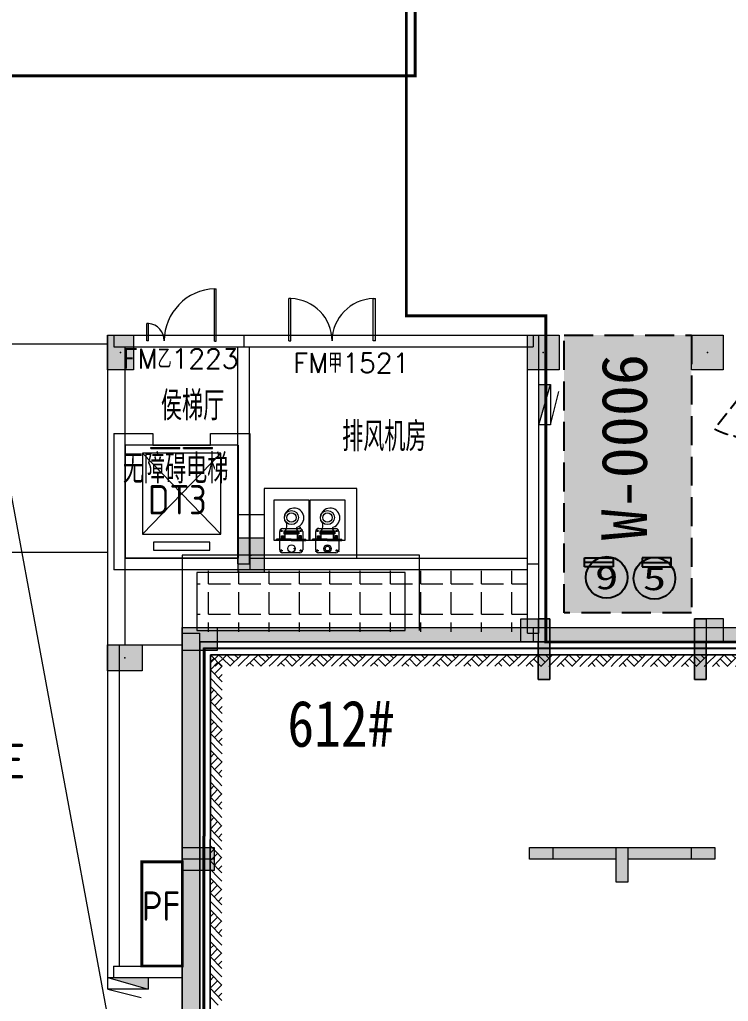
# Model space of a CAD drawing. Extents: x -264757 to 1033689, y 4049843 to 4347093.
# Drawn here: x -24865 to -12616, y 4217349 to 4234309 of the extents above; entities that cross this region are included whole.
import ezdxf
from ezdxf.enums import TextEntityAlignment as Align

# ---------------------------------------------------------------- set-up
doc = ezdxf.new("R2010")
doc.units = 0
doc.header["$LTSCALE"] = 1000
doc.header["$MEASUREMENT"] = 0
for name, pattern in [('AX-01DK-PB01$0$AX-001DK-01-PB01-02$0$车位$0$DASH', [0.35, 0.25, -0.1]), ('AX-01DK-PB01$1$A-001-车位参照B1$0$A-001-车位参照B1$0$A-001-车位参照B1$0$A-H4-001-基本图形$0$A-001-车位B1$0$DASH', [0.35, 0.25, -0.1]), ('DASH', [0.35, 0.25, -0.1])]:
    doc.linetypes.add(name, pattern=pattern)
for name, color, linetype in [('不利因素1-紧邻消火栓', 7, 'Continuous'), ('不利因素5-单面靠墙', 7, 'Continuous'), ('大车位', 7, 'Continuous'), ('微型车位', 7, 'Continuous')]:
    doc.layers.add(name, color=color, linetype=linetype)
doc.layers.add('无关图层', color=8, linetype='Continuous', lineweight=0)
doc.layers.add('车位归属楼栋范围线', color=7, linetype='Continuous', true_color=0x19e6c7)
doc.styles.add('AX-01DK-PB01$0$AX-001DK-01-PB01-02$0$_TCH_WINDOW', font='SIMPLEX', dxfattribs={"bigfont": 'GBCBIG'})
doc.styles.add('AX-01DK-PB01$1$AX-001DK-01-PB01-02$0$Standard', font='gbenor.shx', dxfattribs={"bigfont": 'gbcbig.shx'})
doc.styles.add('AX-01DK-PB01$1$AX-001DK-01-PB01-02$0$黑体', font='simhei.ttf')
doc.styles.add('AX-01DK-PB01-FJ$0$AX-001DK-01-PB01-02$0$Standard', font='gbenor.shx', dxfattribs={"bigfont": 'gbcbig.shx'})
doc.styles.add('AX-ACK-BIANH1$0$黑体', font='simhei.ttf')
doc.styles.add('SX-ACK-PB01-WNC-ALL$0$黑体', font='simhei.ttf')
doc.styles.add('黑体', font='simhei.ttf')

# ---------------------------------------------------------------- blocks, each defined once
blk = doc.blocks.new('SX-ACK-PB01-WNC-ALL$0$20200722.21183209')
at = {"layer": '不利因素5-单面靠墙', "true_color": 0x6d711d}
h = blk.add_hatch(color=66, dxfattribs=at)
h.dxf.hatch_style = 1
edge = h.paths.add_edge_path()
edge.add_arc((360, 360), 360, 0, 360)
at = {"layer": '不利因素5-单面靠墙'}
blk.add_circle((360, 360), 360, dxfattribs=at)
at = {"layer": '不利因素5-单面靠墙', "style": 'SX-ACK-PB01-WNC-ALL$0$黑体', "width": 1.390625}
blk.add_text('5', height=407, dxfattribs=at).set_placement((156, 156), (564, 156), align=Align.FIT)
blk = doc.blocks.new('20200722.21175556')
at = {"layer": '不利因素1-紧邻消火栓', "true_color": 0x3c6a45}
h = blk.add_hatch(color=97, dxfattribs=at)
h.dxf.hatch_style = 1
edge = h.paths.add_edge_path()
edge.add_arc((360, 360), 360, 0, 360)
at = {"layer": '不利因素1-紧邻消火栓'}
blk.add_circle((360, 360), 360, dxfattribs=at)
at = {"layer": '不利因素1-紧邻消火栓', "style": '黑体', "width": 1.390625}
blk.add_text('9', height=407, dxfattribs=at).set_placement((156, 156), (564, 156), align=Align.FIT)
blk = doc.blocks.new('AX-01DK-PB01$0$$DorLib2D$00000225')
at = {"layer": '无关图层'}
for p, q in [((0.475, -0.001), (0.475, 0.752)), ((0.475, 0.752), (0.5, 0.752)), ((0.5, -0.001), (0.5, 0.752)), ((-0.5, 0), (-0.5, 0.252)), ((-0.475, 0.252), (-0.5, 0.252)), ((-0.475, 0), (-0.475, 0.252)), ((-0.475, 0), (-0.5, 0)), ((0.475, -0.001), (0.5, -0.001))]:
    blk.add_line(p, q, dxfattribs=at)
for centre, radius, start, end in [((0.505, -0.002), 0.755, 92.2493, 179.7238), ((-0.501, 0.003), 0.251, 359.7899, 84.0974)]:
    blk.add_arc(centre, radius, start, end, dxfattribs=at)
blk = doc.blocks.new('AX-01DK-PB01$0$AX-001DK-01-PB01-02$0$$DorLib2D$00000002')
at = {"layer": '无关图层'}
for p, q in [((-0.5, 0), (-0.5, 0.4875)), ((-0.475, 0.4875), (-0.5, 0.4875)), ((-0.475, 0), (-0.475, 0.4875)), ((0.475, 0), (0.475, 0.4875)), ((0.475, 0.4875), (0.5, 0.4875)), ((0.5, 0), (0.5, 0.4875)), ((-0.5, 0), (-0.475, 0)), ((0.5, 0), (0.475, 0))]:
    blk.add_line(p, q, dxfattribs=at)
at = {"layer": '无关图层', "lineweight": 13}
for centre, start, end in [((-0.4875, 0), 0, 88.53072), ((0.4875, 0), 91.46928, 180)]:
    blk.add_arc(centre, 0.4875, start, end, dxfattribs=at)
blk = doc.blocks.new('AX-01DK-PB01-DT$0$$DORLIB2D$00000127')
at = {"layer": '无关图层'}
for points in [[(-0.533, 0.795), (-0.533, 0.69)], [(-0.033, 0.795), (-0.533, 0.795)], [(-0.033, 0.69), (-0.533, 0.69)], [(-0.033, 0.795), (-0.033, 0.69)], [(0.533, 0.795), (0.033, 0.795)], [(0.033, 0.795), (0.033, 0.69)], [(0.533, 0.69), (0.033, 0.69)], [(0.533, 0.795), (0.533, 0.69)], [(0.5, 0.5), (-0.5, 0.5)]]:
    blk.add_lwpolyline(points, dxfattribs=at)
blk = doc.blocks.new('AX-01DK-PB01-DT$0$sdfsdfgdgdgh')
at = {"layer": '无关图层'}
for p, q in [((413949, 4407651), (413274, 4407651)), ((413274, 4407651), (413274, 4405301)), ((413949, 4407451), (413949, 4407651)), ((415624, 4407651), (414949, 4407651)), ((414949, 4407651), (414949, 4407451)), ((415624, 4407651), (415624, 4405301)), ((413474, 4407451), (413949, 4407451)), ((413474, 4407451), (413474, 4405501)), ((413774, 4405914), (413774, 4407314)), ((413774, 4407314), (415124, 4407314)), ((413774, 4405914), (415124, 4407314)), ((413774, 4407314), (415124, 4405914)), ((414949, 4407451), (415424, 4407451)), ((415124, 4407314), (415124, 4405914)), ((415424, 4407451), (415424, 4405501)), ((415124, 4405914), (413774, 4405914)), ((413962, 4405639), (413962, 4405776)), ((413962, 4405776), (414937, 4405776)), ((414937, 4405776), (414937, 4405639)), ((414937, 4405639), (413962, 4405639)), ((413474, 4405501), (415424, 4405501)), ((413274, 4405301), (415624, 4405301))]:
    blk.add_line(p, q, dxfattribs=at)
blk.add_lwpolyline([(413474, 4405501), (413474, 4407451), (415424, 4407451), (415424, 4405501)], close=True, dxfattribs=at)
at = {"layer": '无关图层', "xscale": 1000, "yscale": -200, "zscale": 200}
blk.add_blockref('AX-01DK-PB01-DT$0$$DORLIB2D$00000127', (414449, 4407551), dxfattribs=at)
blk = doc.blocks.new('AX-01DK-PB01-DT$0$A$Cfdf20c89')
at = {"layer": '无关图层', "xscale": -1, "rotation": 6.645948167793847e-05}
blk.add_blockref('AX-01DK-PB01-DT$0$sdfsdfgdgdgh', (421323, -4392251), dxfattribs=at)
blk = doc.blocks.new('AX-01DK-PB01$1$$LinePat$素土夯实')
at = {"layer": '无关图层'}
for p, q in [((0, -210), (210, 0)), ((120, -300), (420, 0)), ((420, 0), (608, -188)), ((495, -300), (795, 0)), ((615, 0), (705, -90)), ((210, -210), (300, -300)), ((315, -105), (502, -293)), ((705, -300), (795, -210))]:
    blk.add_line(p, q, dxfattribs=at)
blk = doc.blocks.new('SX-CK-PB001-WNC$1$20211103.13313578')
at = {"layer": '无关图层'}
h = blk.add_hatch(color=256, dxfattribs=at)
h.dxf.hatch_style = 1
h.paths.add_polyline_path([(0, 600), (450, 600), (450, 0), (0, 0)])
blk.add_lwpolyline([(0, 600), (450, 600), (450, 0), (0, 0)], close=True, dxfattribs=at)
blk.add_point((225, 300), dxfattribs=at)
blk = doc.blocks.new('PX-03CK-JSK$0$PX-B1-PB02-JSK$0$PX-CK-JSK$0$hjgh')
at = {"layer": '无关图层'}
for p, q in [((96327492, 40160296), (96327812, 40160296)), ((96327655, 40159170), (96327655, 40160392)), ((96327655, 40160392), (96328355, 40160392)), ((96327656, 40160098), (96327656, 40160352)), ((96327656, 40160352), (96327677, 40160352)), ((96327677, 40160098), (96327677, 40160352)), ((96327821, 40160284), (96327821, 40160244)), ((96328355, 40160392), (96328355, 40159792)), ((96327442, 40159946), (96327442, 40160246)), ((96327464, 40160264), (96327496, 40160264)), ((96327482, 40160283), (96327482, 40160243)), ((96327496, 40160264), (96327500, 40160264)), ((96327677, 40160267), (96327734, 40160267)), ((96327683, 40160214), (96327677, 40160214)), ((96327679, 40160200), (96327768, 40160200)), ((96327683, 40160256), (96327683, 40160214)), ((96327723, 40160256), (96327683, 40160256)), ((96327683, 40160232), (96327723, 40160232)), ((96327687, 40160232), (96327687, 40160246)), ((96327692, 40160251), (96327714, 40160251)), ((96327697, 40160232), (96327697, 40160200)), ((96327697, 40160203), (96327697, 40160231)), ((96327709, 40160232), (96327709, 40160200)), ((96327719, 40160246), (96327719, 40160232)), ((96327723, 40160217), (96327723, 40160256)), ((96327734, 40160217), (96327723, 40160217)), ((96327734, 40160267), (96327734, 40160217)), ((96327821, 40160225), (96327769, 40160225)), ((96327769, 40160224), (96327769, 40159963)), ((96327791, 40160225), (96327791, 40159963)), ((96327799, 40160225), (96327799, 40159963)), ((96327803, 40160265), (96327835, 40160265)), ((96327821, 40160253), (96327821, 40160277)), ((96327821, 40160225), (96327821, 40159963)), ((96327835, 40160265), (96327839, 40160265)), ((96327862, 40160246), (96327862, 40159946)), ((96327483, 40159952), (96327483, 40159912)), ((96327515, 40160051), (96327515, 40160027)), ((96327656, 40160098), (96327656, 40159844)), ((96327677, 40160098), (96327677, 40159844)), ((96327683, 40159974), (96327677, 40159974)), ((96327768, 40159994), (96327679, 40159994)), ((96327683, 40159933), (96327683, 40159974)), ((96327685, 40159954), (96327723, 40159954)), ((96327688, 40159941), (96327688, 40159954)), ((96327695, 40159993), (96327695, 40159955)), ((96327708, 40159992), (96327708, 40159954)), ((96327718, 40159954), (96327718, 40159941)), ((96327723, 40159971), (96327723, 40159933)), ((96327734, 40159971), (96327723, 40159971)), ((96327734, 40159921), (96327734, 40159971)), ((96327821, 40159963), (96327769, 40159963)), ((96327821, 40159952), (96327821, 40159912)), ((96327871, 40159929), (96327871, 40159953)), ((96327465, 40159933), (96327497, 40159933)), ((96327812, 40159896), (96327492, 40159896)), ((96327497, 40159933), (96327501, 40159933)), ((96328355, 40159792), (96327655, 40159792)), ((96327656, 40159844), (96327677, 40159844)), ((96327682, 40159921), (96327675, 40159921)), ((96327677, 40159921), (96327734, 40159921)), ((96327723, 40159933), (96327683, 40159933)), ((96327713, 40159936), (96327693, 40159936)), ((96327802, 40159933), (96327834, 40159933)), ((96327834, 40159933), (96327838, 40159933)), ((96327442, 40159324), (96327442, 40159624)), ((96327464, 40159642), (96327496, 40159642)), ((96327482, 40159661), (96327482, 40159621)), ((96327492, 40159674), (96327812, 40159674)), ((96327496, 40159642), (96327500, 40159642)), ((96327655, 40159770), (96328355, 40159770)), ((96327656, 40159476), (96327656, 40159729)), ((96327656, 40159729), (96327677, 40159729)), ((96327677, 40159476), (96327677, 40159729)), ((96327677, 40159645), (96327734, 40159645)), ((96327683, 40159633), (96327683, 40159592)), ((96327723, 40159633), (96327683, 40159633)), ((96327683, 40159610), (96327723, 40159610)), ((96327687, 40159610), (96327687, 40159624)), ((96327692, 40159629), (96327714, 40159629)), ((96327697, 40159610), (96327697, 40159577)), ((96327697, 40159580), (96327697, 40159608)), ((96327709, 40159610), (96327709, 40159577)), ((96327719, 40159624), (96327719, 40159610)), ((96327723, 40159595), (96327723, 40159633)), ((96327734, 40159645), (96327734, 40159595)), ((96327803, 40159643), (96327835, 40159643)), ((96327821, 40159662), (96327821, 40159622)), ((96327821, 40159631), (96327821, 40159654)), ((96327835, 40159643), (96327839, 40159643)), ((96327862, 40159624), (96327862, 40159324)), ((96327870, 40159643), (96327870, 40159619)), ((96328355, 40159770), (96328355, 40159170)), ((96327474, 40159470), (96327450, 40159470)), ((96327462, 40159458), (96327462, 40159481)), ((96327503, 40159523), (96327527, 40159523)), ((96327515, 40159511), (96327515, 40159534)), ((96327556, 40159470), (96327580, 40159470)), ((96327568, 40159481), (96327568, 40159458)), ((96327656, 40159476), (96327656, 40159222)), ((96327683, 40159592), (96327677, 40159592)), ((96327677, 40159476), (96327677, 40159222)), ((96327679, 40159577), (96327768, 40159577)), ((96327734, 40159595), (96327723, 40159595)), ((96327769, 40159602), (96327769, 40159341)), ((96327821, 40159602), (96327769, 40159602)), ((96327791, 40159602), (96327791, 40159341)), ((96327799, 40159602), (96327799, 40159341)), ((96327821, 40159602), (96327821, 40159341)), ((96327465, 40159311), (96327497, 40159311)), ((96327483, 40159330), (96327483, 40159290)), ((96327812, 40159274), (96327492, 40159274)), ((96327497, 40159311), (96327501, 40159311)), ((96327527, 40159417), (96327503, 40159417)), ((96327515, 40159428), (96327515, 40159405)), ((96327682, 40159299), (96327675, 40159299)), ((96327683, 40159352), (96327677, 40159352)), ((96327677, 40159299), (96327734, 40159299)), ((96327768, 40159371), (96327679, 40159371)), ((96327683, 40159311), (96327683, 40159352)), ((96327723, 40159311), (96327683, 40159311)), ((96327685, 40159332), (96327723, 40159332)), ((96327688, 40159318), (96327688, 40159332)), ((96327713, 40159313), (96327693, 40159313)), ((96327695, 40159371), (96327695, 40159333)), ((96327708, 40159370), (96327708, 40159332)), ((96327718, 40159332), (96327718, 40159318)), ((96327723, 40159349), (96327723, 40159311)), ((96327734, 40159349), (96327723, 40159349)), ((96327734, 40159299), (96327734, 40159349)), ((96327821, 40159341), (96327769, 40159341)), ((96327802, 40159311), (96327834, 40159311)), ((96327821, 40159330), (96327821, 40159290)), ((96327834, 40159311), (96327838, 40159311)), ((96328355, 40159170), (96327655, 40159170)), ((96327656, 40159222), (96327677, 40159222))]:
    blk.add_line(p, q, dxfattribs=at)
for centre, radius in [((96327515, 40160092), 65), ((96327482, 40160265), 8.75), ((96327821, 40160265), 8.75), ((96328052, 40160093), 122), ((96328052, 40160093), 80.5), ((96327515, 40160039), 7.88), ((96327483, 40159933), 8.75), ((96327821, 40159933), 8.75), ((96327482, 40159643), 8.75), ((96327821, 40159643), 8.75), ((96327515, 40159470), 65), ((96327462, 40159470), 7.88), ((96327515, 40159470), 40), ((96327515, 40159523), 7.88), ((96327568, 40159470), 7.88), ((96328052, 40159471), 122), ((96328052, 40159471), 80.5), ((96327483, 40159311), 8.75), ((96327515, 40159417), 7.88), ((96327821, 40159311), 8.75)]:
    blk.add_circle(centre, radius, dxfattribs=at)
for centre, radius, start, end in [((96327492, 40160246), 50, 89.9998, 179.9998), ((96327812, 40160246), 50, 359.9998, 89.9998), ((96327692, 40160246), 5.18, 89.9998, 179.9998), ((96327714, 40160246), 5.18, 359.9998, 89.9998), ((96327908, 40160313), 142, 233.3732, 310.3456), ((96328046, 40160047), 169, 198.4725, 84.7162), ((96327492, 40159946), 50, 179.9998, 269.9998), ((96327812, 40159946), 50, 269.9998, 359.9998), ((96327855, 40159973), 34.6, 32.3813, 152.0235), ((96327693, 40159941), 5.18, 179.9998, 269.9998), ((96327713, 40159941), 5.18, 269.9998, 359.9998), ((96327492, 40159624), 50, 89.9998, 179.9998), ((96327692, 40159624), 5.18, 89.9998, 179.9998), ((96327714, 40159624), 5.18, 359.9998, 89.9998), ((96327812, 40159624), 50, 359.9998, 89.9998), ((96327908, 40159691), 142, 233.3732, 310.3456), ((96328046, 40159424), 169, 198.4725, 84.7162), ((96327492, 40159324), 50, 179.9998, 269.9998), ((96327693, 40159318), 5.18, 179.9998, 269.9998), ((96327713, 40159318), 5.18, 269.9998, 359.9998), ((96327812, 40159324), 50, 269.9998, 359.9998), ((96327855, 40159351), 34.6, 32.3813, 152.0235)]:
    blk.add_arc(centre, radius, start, end, dxfattribs=at)
for p in [(96327469, 40159673), (96327469, 40159275)]:
    blk.add_point(p, dxfattribs=at)
blk = doc.blocks.new('PX-03CK-XHS$1$$TWTSYS$00000508')
at = {"layer": '无关图层'}
for p, q in [((-0.5, 0.5), (0.324, 1.224)), ((-0.5, 0.5), (-0.5, -0.5)), ((-0.5, -0.5), (0.5, 0.5)), ((0.5, 0.5), (-0.5, 0.5)), ((0.5, -0.5), (0.5, 0.5)), ((-0.5, -0.5), (0.5, -0.5))]:
    blk.add_line(p, q, dxfattribs=at)
blk.add_solid([(0.5, -0.5), (0.5, 0.5), (-0.5, -0.5)], dxfattribs=at)
blk = doc.blocks.new('A$C95fe41d2')
at = {"layer": '微型车位', "true_color": 0xffdf7f}
h = blk.add_hatch(color=41, dxfattribs=at)
h.dxf.hatch_style = 1
h.paths.add_polyline_path([(0, 0), (0, -4800), (-2200, -4800), (-2200, 0)])

msp = doc.modelspace()

# ---------------------------------------------------------------- hatches: boundary and pattern name
at = {"layer": '无关图层'}
h = msp.add_hatch(color=256, dxfattribs=at)
h.dxf.hatch_style = 1
h.paths.add_polyline_path([(-16089.6, 4228858.5), (-15539.6, 4228858.5), (-15539.6, 4228258.5), (-16089.6, 4228258.5)])
h = msp.add_hatch(color=256, dxfattribs=at)
h.dxf.hatch_style = 1
h.paths.add_polyline_path([(-13254.6, 4228858.5), (-12704.6, 4228858.5), (-12704.6, 4228258.5), (-13254.6, 4228258.5)])
for points in [[(-16202.6, 4223958), (-15702.6, 4223958), (-15702.6, 4222908), (-15902.6, 4222908), (-15902.6, 4223558), (-16202.6, 4223558)], [(-12702.2, 4223958), (-13202.2, 4223958), (-13202.2, 4222908), (-13002.2, 4222908), (-13002.2, 4223558), (-12702.2, 4223558)], [(-21452.9, 4223408), (-22052.9, 4223408), (-22052.9, 4223808), (-21452.9, 4223808)], [(-22048.7, 4223809.5), (-21748.7, 4223559.5), (-15989.8, 4223559), (-15989.7, 4223809)], [(-15989.8, 4223559), (5458, 4223557.1), (5458, 4223807.1), (-15989.7, 4223809)], [(-22049.6, 4210208), (-21749.6, 4210508), (-21748.7, 4223709.5), (-22048.7, 4223709.5)], [(-21503.3, 4219608), (-22053.2, 4219608), (-22053.2, 4220008), (-21503.3, 4220008)], [(-15652.2, 4219808), (-16052.2, 4219808), (-16052.2, 4220008), (-15652.2, 4220008)], [(-15652.2, 4219808), (-16052.2, 4219808), (-16052.2, 4220008), (-15652.2, 4220008)], [(-14552.4, 4219408), (-14552.4, 4220008), (-14352.4, 4220008), (-14352.4, 4219408)], [(-13252.2, 4220008), (-12852.2, 4220008), (-12852.2, 4219808), (-13252.2, 4219808)], [(-13252.2, 4220008), (-12852.2, 4220008), (-12852.2, 4219808), (-13252.2, 4219808)]]:
    msp.add_hatch(color=256, dxfattribs=at).paths.add_polyline_path(points)
h = msp.add_hatch(color=256, dxfattribs=at)
h.dxf.hatch_style = 1
h.paths.add_polyline_path([(-15902.6, 4223958), (-15902.6, 4223558), (-15902.6, 4222908), (-15702.6, 4222908), (-15702.6, 4223958)])
h = msp.add_hatch(color=256, dxfattribs=at)
h.dxf.hatch_style = 1
h.paths.add_polyline_path([(-13002.2, 4223958), (-13002.4, 4223558), (-13002.4, 4222908), (-13202.4, 4222908), (-13202.2, 4223958)])
h = msp.add_hatch(color=256, dxfattribs=at)
h.dxf.hatch_style = 1
h.paths.add_polyline_path([(-13002.2, 4223958), (-13002.2, 4223558), (-13002.2, 4222908), (-13202.2, 4222908), (-13202.2, 4223958)])
h = msp.add_hatch(dxfattribs=at)
h.set_pattern_fill('ARMORED', color=256, scale=100)
h.set_pattern_definition([(50, (-1091489.44, 3827820.52), (358.63009, -31.37607), [37.5, -412.5]), (355, (-1091489.44, 3827820.52), (-69.37567, 376.09607), [30, -330]), (100.4514, (-1091459.56, 3827817.9), (289.25469, 344.71977), [31.8701, -350.57106]), (46.1842, (-1091489.44, 3827920.52), (533.62052, -82.7595), [56.25, -618.75]), (96.6356, (-1091444.97, 3827913.63), (467.33135, 487.05894), [47.80514, -525.8565]), (351.1842, (-1091489.44, 3827920.5), (467.33097, 487.0593), [45, -495]), (21, (-1091439.44, 3827895.52), (298.453526, -201.309445), [37.5, -412.5]), (326, (-1091439.44, 3827895.52), (121.65767, 362.57502), [30, -330]), (71.4514, (-1091414.57, 3827878.75), (420.11131, 161.26525), [31.8701, -350.57106]), (37.5, (-1091489.44, 3827820.52), (6.079928, 166.446927), [0, -326, 0, -335, 0, -331.25]), (7.5, (-1091489.44, 3827820.52), (131.53477, 197.205856), [0, -191, 0, -318.5, 0, -126.25]), (327.5, (-1091600.94, 3827820.52), (266.911218, -11.277436), [0, -125, 0, -390, 0, -517.5]), (317.5, (-1091650.94, 3827820.52), (291.593085, 50.05249), [0, -162.5, 0, -259, 0, -367.5]), (45, (-1091489.44, 3827820.52), (-176.776695, 176.776695), [])])
h.paths.add_polyline_path([(-22053, 4223808), (5608, 4223808), (5608, 4223558), (-21753, 4223558), (-21752.7, 4211308), (-22053, 4211308)])
h = msp.add_hatch(color=256, dxfattribs=at)
h.dxf.hatch_style = 1
h.paths.add_polyline_path([(-21452.9, 4223408), (-22052.9, 4223408), (-22052.9, 4223808), (-21452.9, 4223808)])
h = msp.add_hatch(color=256, dxfattribs=at)
h.dxf.hatch_style = 1
h.paths.add_polyline_path([(-21503.2, 4220008), (-21503.2, 4219808), (-21802.9, 4219808), (-21802.6, 4219808), (-22052.6, 4219808), (-22052.9, 4220008)])
h = msp.add_hatch(color=256, dxfattribs=at)
h.dxf.hatch_style = 1
h.paths.add_polyline_path([(-14352.4, 4219808), (-14352.4, 4219408), (-14552.4, 4219408), (-14552.4, 4219808), (-16052.4, 4219808), (-16052.4, 4220008), (-15702.4, 4220008), (-15702.4, 4220008), (-13202.4, 4220008), (-13202.4, 4220008), (-12852.4, 4220008), (-12852.4, 4219808)])

# ---------------------------------------------------------------- linework, layer by layer
at = {"layer": '大车位', "linetype": 'AX-01DK-PB01$1$A-001-车位参照B1$0$A-001-车位参照B1$0$A-001-车位参照B1$0$A-H4-001-基本图形$0$A-001-车位B1$0$DASH'}
msp.add_line((-12205.3, 4228053.3, 0), (-12854.2, 4227238.9, 0), dxfattribs=at)
msp.add_ellipse((-12205.3, 4228053.3), major_axis=(1189.6, 0), ratio=0.816787, start_param=4.1354576, end_param=4.712389, dxfattribs=at)
at = {"layer": '微型车位', "color": 4, "linetype": 'AX-01DK-PB01$0$AX-001DK-01-PB01-02$0$车位$0$DASH', "ltscale": 2000}
for p, q in [((-14604.6, 4224933.5), (-15104.6, 4224933.5)), ((-14104.6, 4224933.5), (-13604.6, 4224933.5))]:
    msp.add_line(p, q, dxfattribs=at)
at = {"layer": '微型车位', "color": 4, "linetype": 'AX-01DK-PB01$0$AX-001DK-01-PB01-02$0$车位$0$DASH', "ltscale": 2}
msp.add_lwpolyline([(-15454.6, 4228858.5), (-13254.6, 4228858.5), (-13254.6, 4224058.5), (-15454.6, 4224058.5)], close=True, dxfattribs=at)
at = {"layer": '微型车位', "color": 4, "linetype": 'AX-01DK-PB01$0$AX-001DK-01-PB01-02$0$车位$0$DASH', "ltscale": 2000}
for points in [[(-15104.6, 4225008.5), (-14604.6, 4225008.5), (-14604.6, 4224858.5), (-15104.6, 4224858.5)], [(-13604.6, 4225008.5), (-14104.6, 4225008.5), (-14104.6, 4224858.5), (-13604.6, 4224858.5)]]:
    msp.add_lwpolyline(points, close=True, dxfattribs=at)
at = {"layer": '无关图层'}
for p, q in [((-28854.9, 4228707.9), (-23346.3, 4228708.2)), ((-25497.5, 4228708.1), (-22049.6, 4210108)), ((-23346.3, 4228708.2), (-23346.3, 4223509.7)), ((-23340.3, 4223508), (-23339.3, 4228858)), ((-23239.3, 4228858), (-20991.6, 4228858)), ((-23239.3, 4228858), (-23239.3, 4228658)), ((-20991.6, 4228858), (-20991.6, 4228658)), ((-20991.6, 4228858), (-15989.6, 4228858)), ((-20991.6, 4228858), (-20991.6, 4228658)), ((-20214.9, 4228858), (-18714.9, 4228858)), ((-15989.6, 4228858), (-15989.6, 4228658)), ((-15889.7, 4224908), (-15889.6, 4228858)), ((-23239.3, 4228658), (-20991.6, 4228658)), ((-23040.3, 4223508), (-23039.3, 4228658)), ((-21091.7, 4224908), (-21091.6, 4228658)), ((-20991.6, 4228658), (-15989.6, 4228658)), ((-20891.7, 4224908), (-20891.6, 4228658)), ((-20214.9, 4228658), (-18714.9, 4228658)), ((-16089.7, 4224908), (-16089.6, 4228658)), ((-21091.6, 4225758.1), (-20639.6, 4225758.1)), ((-28844.2, 4225108.6), (-23340.4, 4225107.4)), ((-20891.7, 4225008), (-16089.7, 4225008)), ((-21091.7, 4224908), (-20891.7, 4224908)), ((-21091.7, 4224808), (-16089.7, 4224808)), ((-16089.7, 4223708.9), (-16089.7, 4224908)), ((-16089.7, 4224908), (-15889.7, 4224908)), ((-15889.7, 4223708.9), (-15889.7, 4224908)), ((-21600, 4224561.7), (-21600, 4224787.6)), ((-21076.1, 4224561.7), (-21076.1, 4224787.6)), ((-20552.2, 4224561.7), (-20552.2, 4224787.6)), ((-20028.4, 4224561.7), (-20028.4, 4224787.6)), ((-19504.5, 4224561.7), (-19504.5, 4224787.6)), ((-18980.6, 4224561.7), (-18980.6, 4224787.6)), ((-18456.7, 4224561.7), (-18456.7, 4224787.6)), ((-17932.9, 4224561.7), (-17932.9, 4224787.6)), ((-17409, 4224561.7), (-17409, 4224787.6)), ((-16885.1, 4224561.7), (-16885.1, 4224787.6)), ((-16361.2, 4224561.7), (-16361.2, 4224787.6)), ((-21810.4, 4224561.7), (-21742.9, 4224561.7)), ((-21600, 4224561.7), (-21219, 4224561.7)), ((-21076.1, 4224561.7), (-20695.1, 4224561.7)), ((-20552.2, 4224561.7), (-20171.2, 4224561.7)), ((-20028.4, 4224561.7), (-19647.4, 4224561.7)), ((-19504.5, 4224561.7), (-19123.5, 4224561.7)), ((-18980.6, 4224561.7), (-18599.6, 4224561.7)), ((-18456.7, 4224561.7), (-18075.7, 4224561.7)), ((-17932.9, 4224561.7), (-17551.9, 4224561.7)), ((-17409, 4224561.7), (-17028, 4224561.7)), ((-16885.1, 4224561.7), (-16504.1, 4224561.7)), ((-16361.2, 4224561.7), (-16096.7, 4224561.7)), ((-21600, 4224037.8), (-21600, 4224418.8)), ((-21076.1, 4224037.8), (-21076.1, 4224418.8)), ((-20552.2, 4224037.8), (-20552.2, 4224418.8)), ((-20028.4, 4224037.8), (-20028.4, 4224418.8)), ((-19504.5, 4224037.8), (-19504.5, 4224418.8)), ((-18980.6, 4224037.8), (-18980.6, 4224418.8)), ((-18456.7, 4224037.8), (-18456.7, 4224418.8)), ((-17932.9, 4224037.8), (-17932.9, 4224418.8)), ((-17409, 4224037.8), (-17409, 4224418.8)), ((-16885.1, 4224037.8), (-16885.1, 4224418.8)), ((-16361.2, 4224037.8), (-16361.2, 4224418.8)), ((-21798.3, 4224037.8), (-21742.9, 4224037.8)), ((-21600, 4224037.8), (-21219, 4224037.8)), ((-21076.1, 4224037.8), (-20695.1, 4224037.8)), ((-20552.2, 4224037.8), (-20171.2, 4224037.8)), ((-20028.4, 4224037.8), (-19647.4, 4224037.8)), ((-19504.5, 4224037.8), (-19123.5, 4224037.8)), ((-18980.6, 4224037.8), (-18599.6, 4224037.8)), ((-18456.7, 4224037.8), (-18075.7, 4224037.8)), ((-17932.9, 4224037.8), (-17551.9, 4224037.8)), ((-17409, 4224037.8), (-17028, 4224037.8)), ((-16885.1, 4224037.8), (-16504.1, 4224037.8)), ((-16361.2, 4224037.8), (-16084.6, 4224037.8)), ((-22048.7, 4223809.5), (-15989.7, 4223809)), ((-21600, 4223731.5), (-21600, 4223894.9)), ((-21076.1, 4223731.5), (-21076.1, 4223894.9)), ((-20552.2, 4223731.5), (-20552.2, 4223894.9)), ((-20028.4, 4223731.5), (-20028.4, 4223894.9)), ((-19504.5, 4223731.5), (-19504.5, 4223894.9)), ((-18980.6, 4223731.5), (-18980.6, 4223894.9)), ((-18456.7, 4223731.5), (-18456.7, 4223894.9)), ((-17932.9, 4223731.5), (-17932.9, 4223894.9)), ((-17409, 4223731.5), (-17409, 4223894.9)), ((-16885.1, 4223731.5), (-16885.1, 4223894.9)), ((-16361.2, 4223731.5), (-16361.2, 4223894.9)), ((-15989.7, 4223809), (-15989.8, 4223559)), ((-15989.7, 4223809), (5458, 4223807.1)), ((-22049.6, 4210208), (-22048.7, 4223709.5)), ((-22048.7, 4223709.5), (-21748.7, 4223709.5)), ((-21749.6, 4210508), (-21748.7, 4223709.5)), ((-16089.7, 4223708.9), (-15889.7, 4223708.9)), ((-23346.3, 4223509.7), (-22058.7, 4223509.4)), ((-23341.4, 4217758.7), (-23340.3, 4223509.7)), ((-23340.3, 4223508), (-23040.3, 4223508)), ((-23141.3, 4217958.7), (-23140.3, 4223509.6)), ((-22058.7, 4223509.4), (-22058.7, 4210108)), ((-21748.7, 4223559.5), (-15989.8, 4223559)), ((-21699.9, 4210558), (-21685, 4223458)), ((-21675.1, 4223448), (-21689.9, 4210568)), ((-21685, 4223458), (5707.6, 4223452)), ((5717.6, 4223442), (-21675.1, 4223448)), ((-15989.8, 4223559), (5458, 4223557.1)), ((-21665.1, 4223438), (-21679.9, 4210578)), ((5727.6, 4223431.9), (-21665.1, 4223438)), ((-21579.8, 4210678), (-21565.2, 4223338)), ((-21565.2, 4223338), (-21579.8, 4210678)), ((-21565.2, 4223338), (5827.6, 4223331.9)), ((5827.6, 4223331.9), (-21565.2, 4223338)), ((-23241.3, 4217958.7), (-22053, 4217958.7)), ((-23241.3, 4217958.7), (-23241.3, 4217758.7)), ((-22053, 4217958.7), (-22053, 4217758.7)), ((-23241.3, 4217758.7), (-22053, 4217758.7))]:
    msp.add_line(p, q, dxfattribs=at)
for points in [[(-16089.6, 4228858.5), (-15539.6, 4228858.5), (-15539.6, 4228258.5), (-16089.6, 4228258.5)], [(-13254.6, 4228858.5), (-12704.6, 4228858.5), (-12704.6, 4228258.5), (-13254.6, 4228258.5)], [(-19039.6, 4226208), (-20639.6, 4226208), (-20639.6, 4225008), (-19039.6, 4225008)], [(-18203.8, 4223758), (-18203.8, 4224758), (-21803.4, 4224758), (-21803.4, 4223758)], [(-16202.6, 4223958), (-15702.6, 4223958), (-15702.6, 4222908), (-15902.6, 4222908), (-15902.6, 4223558), (-16202.6, 4223558)], [(-15902.6, 4223958), (-15902.6, 4223558), (-15902.6, 4223558), (-15902.6, 4222908), (-15702.6, 4222908), (-15702.6, 4223958)], [(-13002.2, 4223958), (-13002.4, 4223558), (-13002.4, 4223558), (-13002.4, 4222908), (-13202.4, 4222908), (-13202.2, 4223958)], [(-13002.2, 4223958), (-13002.2, 4223558), (-13002.2, 4223558), (-13002.2, 4222908), (-13202.2, 4222908), (-13202.2, 4223958)], [(-12702.2, 4223958), (-13202.2, 4223958), (-13202.2, 4222908), (-13002.2, 4222908), (-13002.2, 4223558), (-12702.2, 4223558)], [(-22053, 4223808), (5608, 4223808), (5608, 4223558), (-21753, 4223558), (-21752.7, 4211308), (-22053, 4211308)], [(-21452.9, 4223408), (-22052.9, 4223408), (-22052.9, 4223808), (-21452.9, 4223808)], [(-21452.9, 4223408), (-22052.9, 4223408), (-22052.9, 4223808), (-21452.9, 4223808)], [(-21503.3, 4219608), (-22053.2, 4219608), (-22053.2, 4220008), (-21503.3, 4220008)], [(-15702.4, 4220008), (-15702.4, 4220008), (-13202.4, 4220008), (-13202.4, 4220008), (-12852.4, 4220008), (-12852.4, 4219808), (-14352.4, 4219808), (-14352.4, 4219408), (-14552.4, 4219408), (-14552.4, 4219808), (-16052.4, 4219808), (-16052.4, 4220008)], [(-15652.2, 4219808), (-16052.2, 4219808), (-16052.2, 4220008), (-15652.2, 4220008)], [(-15652.2, 4219808), (-16052.2, 4219808), (-16052.2, 4220008), (-15652.2, 4220008)], [(-14552.4, 4219408), (-14552.4, 4220008), (-14352.4, 4220008), (-14352.4, 4219408)], [(-13252.2, 4220008), (-12852.2, 4220008), (-12852.2, 4219808), (-13252.2, 4219808)], [(-13252.2, 4220008), (-12852.2, 4220008), (-12852.2, 4219808), (-13252.2, 4219808)]]:
    msp.add_lwpolyline(points, close=True, dxfattribs=at)
msp.add_lwpolyline([(-17953.3, 4223758), (-17953.8, 4225058), (-22053.4, 4225058), (-22053.4, 4223758)], dxfattribs=at)
at = {"layer": '无关图层', "ltscale": 0.5}
msp.add_lwpolyline([(-21503.2, 4220008), (-21503.2, 4219808), (-21802.9, 4219808), (-21802.6, 4219808), (-22052.6, 4219808), (-22052.9, 4220008)], close=True, dxfattribs=at)
at = {"layer": '无关图层', "const_width": 50}
msp.add_lwpolyline([(-22752.4, 4217958.7), (-22053.3, 4217958.7), (-22053.1, 4219758.6), (-22752.2, 4219758.6)], close=True, dxfattribs=at)
at = {"layer": '无关图层'}
for p in [(-15814.6, 4228558.5), (-12979.6, 4228558.5)]:
    msp.add_point(p, dxfattribs=at)
at = {"layer": '车位归属楼栋范围线', "linetype": 'DASH', "ltscale": 5, "const_width": 50}
msp.add_lwpolyline([(-18934.2, 4283696.7), (-18934.2, 4267370.4), (-18181.1, 4267370.4), (-18181.1, 4229191), (-15769.4, 4229191), (-15769.9, 4223558), (5358.1, 4223558), (5358.1, 4244664.1), (26760.9, 4244664.1), (26760.9, 4251464.1), (27460.9, 4251464.1), (27460.9, 4252764.1), (26760.9, 4252764.1), (26760.9, 4256479.6), (35013.3, 4256479.6), (35013.3, 4279146.3)], dxfattribs=at)
at = {"layer": '车位归属楼栋范围线', "linetype": 'DASH', "ltscale": 5}
msp.add_lwpolyline([(-22049.6, 4211308, 50, 50, 0), (23147.4, 4211308, 50, 50, 0), (23147.6, 4218108, 50, 50, 0), (23847.6, 4218108, 50, 50, 0), (23847.6, 4219408, 50, 50, 0), (23147.6, 4219408, 50, 50, 0), (23147.6, 4225008, 50, 50, 0), (19047.4, 4225008, 50, 50, 0), (19047.4, 4223808, 50, 50, 0), (16997.4, 4223808, 50, 50, 0), (16997.4, 4226188, 50, 50, 0), (14047.2, 4226188, 50, 50, 0), (14047.2, 4223808, 50, 50, 0), (12047.6, 4223808, 50, 50, 0), (12047.6, 4225008, 50, 50, 0), (5655.4, 4225008.1, 50, 50, 0), (5655.4, 4244914.1, 50, 50, 0), (-13339.7, 4244914.1, 50, 50, 0), (-13339.7, 4240463.8, 50, 50, 0), (-18028.6, 4240463.8, 50, 50, 0), (-18028.6, 4233340, 50, 50, 0), (-28653.9, 4233340, 50, 50, 0)], format="xyseb", dxfattribs=at)

# ---------------------------------------------------------------- block references
at = {"layer": '微型车位'}
msp.add_blockref('A$C95fe41d2', (-13254.6, 4228858.5), dxfattribs=at)
at = {"layer": '无关图层'}
for name, p, xscale, yscale, zscale, rotation in [('AX-01DK-PB01$0$$DorLib2D$00000225', (-22066.6, 4228758), 1200, 1200, 1200, 4.11759081457006e-06), ('AX-01DK-PB01$0$AX-001DK-01-PB01-02$0$$DorLib2D$00000002', (-19464.9, 4228758), 1500, 1500, 1500, 4.117585898993618e-06), ('PX-03CK-XHS$1$$TWTSYS$00000508', (-15789.6, 4227658.5), -700, 200, 700, 270), ('AX-01DK-PB01$1$$LinePat$素土夯实', (-21565.8, 4222787.6), 0.6923692009873446, 0.6666666666666666, 0.6666666666666666, 89.93404564339565), ('AX-01DK-PB01$1$$LinePat$素土夯实', (-21565.2, 4223338), 0.6756145979291002, 0.6666666666666666, 0.6666666666666666, 359.9873319847879), ('AX-01DK-PB01$1$$LinePat$素土夯实', (-21028.1, 4223337.9), 0.6756145979291002, 0.6666666666666666, 0.6666666666666666, 359.9873319847879), ('AX-01DK-PB01$1$$LinePat$素土夯实', (-20491, 4223337.7), 0.6756145979291002, 0.6666666666666666, 0.6666666666666666, 359.9873319847879), ('AX-01DK-PB01$1$$LinePat$素土夯实', (-19953.8, 4223337.6), 0.6756145979291002, 0.6666666666666666, 0.6666666666666666, 359.9873319847879), ('AX-01DK-PB01$1$$LinePat$素土夯实', (-19416.7, 4223337.5), 0.6756145979291002, 0.6666666666666666, 0.6666666666666666, 359.9873319847879), ('AX-01DK-PB01$1$$LinePat$素土夯实', (-18879.6, 4223337.4), 0.6756145979291002, 0.6666666666666666, 0.6666666666666666, 359.9873319847879), ('AX-01DK-PB01$1$$LinePat$素土夯实', (-18342.5, 4223337.3), 0.6756145979291002, 0.6666666666666666, 0.6666666666666666, 359.9873319847879), ('AX-01DK-PB01$1$$LinePat$素土夯实', (-17805.4, 4223337.2), 0.6756145979291002, 0.6666666666666666, 0.6666666666666666, 359.9873319847879), ('AX-01DK-PB01$1$$LinePat$素土夯实', (-17268.3, 4223337), 0.6756145979291002, 0.6666666666666666, 0.6666666666666666, 359.9873319847879), ('AX-01DK-PB01$1$$LinePat$素土夯实', (-16731.2, 4223336.9), 0.6756145979291002, 0.6666666666666666, 0.6666666666666666, 359.9873319847879), ('AX-01DK-PB01$1$$LinePat$素土夯实', (-16194, 4223336.8), 0.6756145979291002, 0.6666666666666666, 0.6666666666666666, 359.9873319847879), ('AX-01DK-PB01$1$$LinePat$素土夯实', (-15656.9, 4223336.7), 0.6756145979291002, 0.6666666666666666, 0.6666666666666666, 359.9873319847879), ('AX-01DK-PB01$1$$LinePat$素土夯实', (-15119.8, 4223336.6), 0.6756145979291002, 0.6666666666666666, 0.6666666666666666, 359.9873319847879), ('AX-01DK-PB01$1$$LinePat$素土夯实', (-14582.7, 4223336.4), 0.6756145979291002, 0.6666666666666666, 0.6666666666666666, 359.9873319847879), ('AX-01DK-PB01$1$$LinePat$素土夯实', (-14045.6, 4223336.3), 0.6756145979291002, 0.6666666666666666, 0.6666666666666666, 359.9873319847879), ('AX-01DK-PB01$1$$LinePat$素土夯实', (-13508.5, 4223336.2), 0.6756145979291002, 0.6666666666666666, 0.6666666666666666, 359.9873319847879), ('AX-01DK-PB01$1$$LinePat$素土夯实', (-12971.4, 4223336.1), 0.6756145979291002, 0.6666666666666666, 0.6666666666666666, 359.9873319847879), ('AX-01DK-PB01$1$$LinePat$素土夯实', (-21566.4, 4222237.1), 0.6923692009873446, 0.6666666666666666, 0.6666666666666666, 89.93404564339565), ('AX-01DK-PB01$1$$LinePat$素土夯实', (-21567.1, 4221686.7), 0.6923692009873446, 0.6666666666666666, 0.6666666666666666, 89.93404564339565), ('AX-01DK-PB01$1$$LinePat$素土夯实', (-21567.7, 4221136.3), 0.6923692009873446, 0.6666666666666666, 0.6666666666666666, 89.93404564339565), ('AX-01DK-PB01$1$$LinePat$素土夯实', (-21568.3, 4220585.8), 0.6923692009873446, 0.6666666666666666, 0.6666666666666666, 89.93404564339565), ('AX-01DK-PB01$1$$LinePat$素土夯实', (-21569, 4220035.4), 0.6923692009873446, 0.6666666666666666, 0.6666666666666666, 89.93404564339565), ('AX-01DK-PB01$1$$LinePat$素土夯实', (-21569.6, 4219485), 0.6923692009873446, 0.6666666666666666, 0.6666666666666666, 89.93404564339565), ('AX-01DK-PB01$1$$LinePat$素土夯实', (-21570.2, 4218934.5), 0.6923692009873446, 0.6666666666666666, 0.6666666666666666, 89.93404564339565), ('AX-01DK-PB01$1$$LinePat$素土夯实', (-21570.9, 4218384.1), 0.6923692009873446, 0.6666666666666666, 0.6666666666666666, 89.93404564339565), ('AX-01DK-PB01$1$$LinePat$素土夯实', (-21571.5, 4217833.7), 0.6923692009873446, 0.6666666666666666, 0.6666666666666666, 89.93404564339565), ('PX-03CK-XHS$1$$TWTSYS$00000508', (-22991.4, 4217658.7), -700, 200, 700, 180), ('AX-01DK-PB01$1$$LinePat$素土夯实', (-21572.1, 4217283.2), 0.6923692009873446, 0.6666666666666666, 0.6666666666666666, 89.93404564339565)]:
    msp.add_blockref(name, p, dxfattribs=dict(at, xscale=xscale, yscale=yscale, zscale=zscale, rotation=rotation))
for name, p in [('SX-CK-PB001-WNC$1$20211103.13313578', (-23344.6, 4228258.2)), ('AX-01DK-PB01-DT$0$A$Cfdf20c89', (-28932.8, 4211757.3)), ('SX-CK-PB001-WNC$1$20211103.13313578', (-21089.6, 4224758)), ('20200722.21175556', (-15079.2, 4224312.1, 0)), ('SX-ACK-PB01-WNC-ALL$0$20200722.21183209', (-14252.9, 4224296.1, 0))]:
    msp.add_blockref(name, p, dxfattribs=at)
at = {"layer": '无关图层', "extrusion": (0, 0, -1), "xscale": -1, "zscale": -1, "rotation": 270}
msp.add_blockref('PX-03CK-JSK$0$PX-B1-PB02-JSK$0$PX-CK-JSK$0$hjgh', (-40139925.6, -92102344.3, 0), dxfattribs=at)
at = {"layer": '无关图层', "rotation": 90}
msp.add_blockref('SX-CK-PB001-WNC$1$20211103.13313578', (-22744.6, 4223058), dxfattribs=at)

# ---------------------------------------------------------------- texts
at = {"layer": '无关图层'}
for s, height, rotation, style, p in [('FM乙1223', 337.59, 0, 'AX-01DK-PB01$0$AX-001DK-01-PB01-02$0$_TCH_WINDOW', (-23089.7, 4228285)), ('FM甲1521', 337.59, 0, 'AX-01DK-PB01$0$AX-001DK-01-PB01-02$0$_TCH_WINDOW', (-20138.7, 4228208.1)), ('W-0006', 788.61, 90, 'AX-ACK-BIANH1$0$黑体', (-14022.2, 4225313.2))]:
    msp.add_text(s, height=height, rotation=rotation, dxfattribs=dict(at, style=style)).set_placement(p)
for s, height, style, p in [('侯梯厅', 506.38, 'AX-01DK-PB01$1$AX-001DK-01-PB01-02$0$Standard', (-22423, 4227386.1)), ('排风机房', 506.38, 'AX-01DK-PB01$1$AX-001DK-01-PB01-02$0$Standard', (-19290.9, 4226852.9)), ('无障碍电梯', 506.38, 'AX-01DK-PB01$1$AX-001DK-01-PB01-02$0$Standard', (-23081.5, 4226296.1)), ('DT3', 506.38, 'AX-01DK-PB01$1$AX-001DK-01-PB01-02$0$Standard', (-22646.7, 4225762)), ('E', 600, 'AX-01DK-PB01$1$AX-001DK-01-PB01-02$0$Standard', (-25132.9, 4221198)), ('PF', 506.38, 'AX-01DK-PB01-FJ$0$AX-001DK-01-PB01-02$0$Standard', (-22752.2, 4218741))]:
    msp.add_text(s, height=height, dxfattribs=dict(at, style=style)).set_placement(p)
at = {"layer": '无关图层', "style": 'AX-01DK-PB01$1$AX-001DK-01-PB01-02$0$黑体', "width": 0.85}
msp.add_text('612#', height=800, dxfattribs=at).set_placement((-20237, 4221747.3))

doc.saveas('drawing.dxf')
